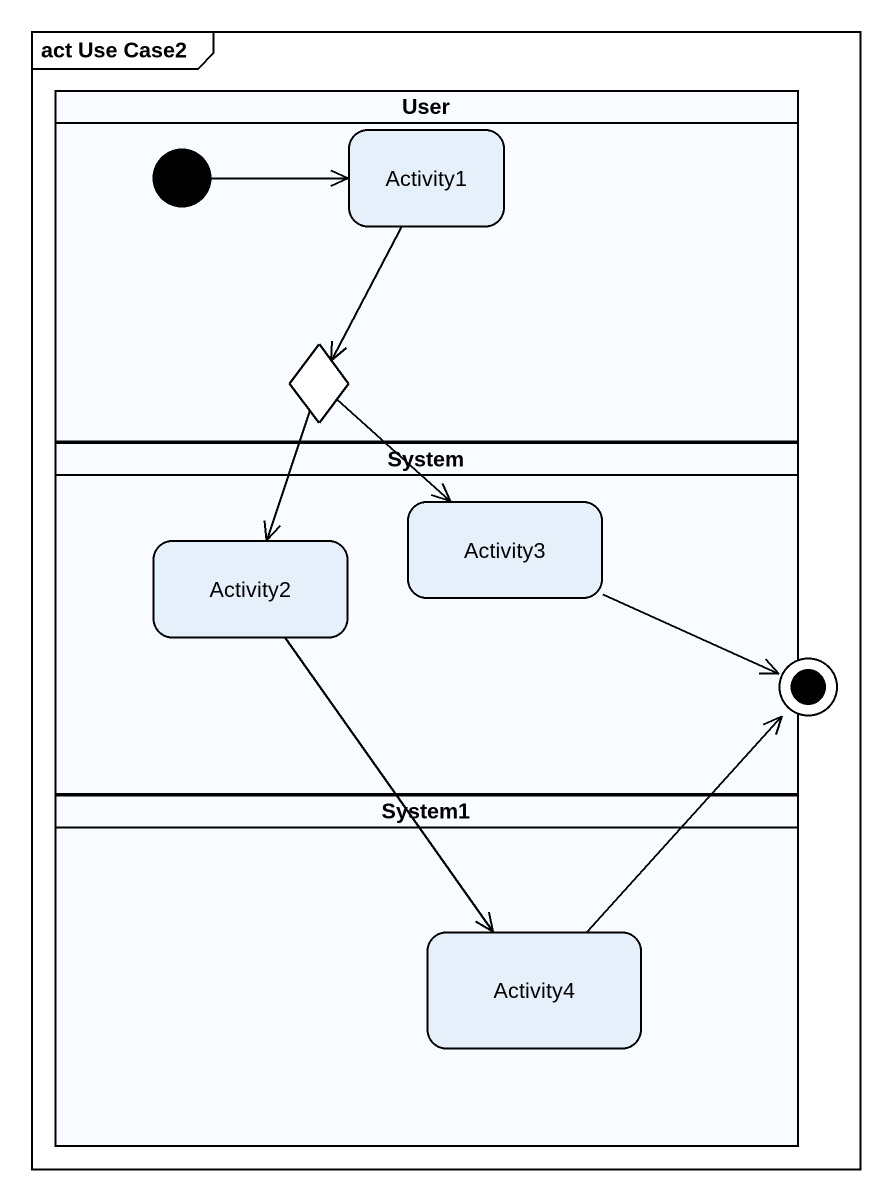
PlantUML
@startuml
mainframe act Use Case2
hide empty description
state User <<partition>> {
  state Activity1
  state choice1 <<choice>>
  [*] -right-> Activity1
}
state System <<partition>> {
  state Activity3
  state Activity2
}
state final1 <<end>>
state System1 <<partition>> {
  state Activity4
}
Activity1 --> choice1
choice1 --> Activity3
choice1 --> Activity2
Activity3 -right-> final1
Activity2 --> Activity4
Activity4 -up-> final1
@enduml
